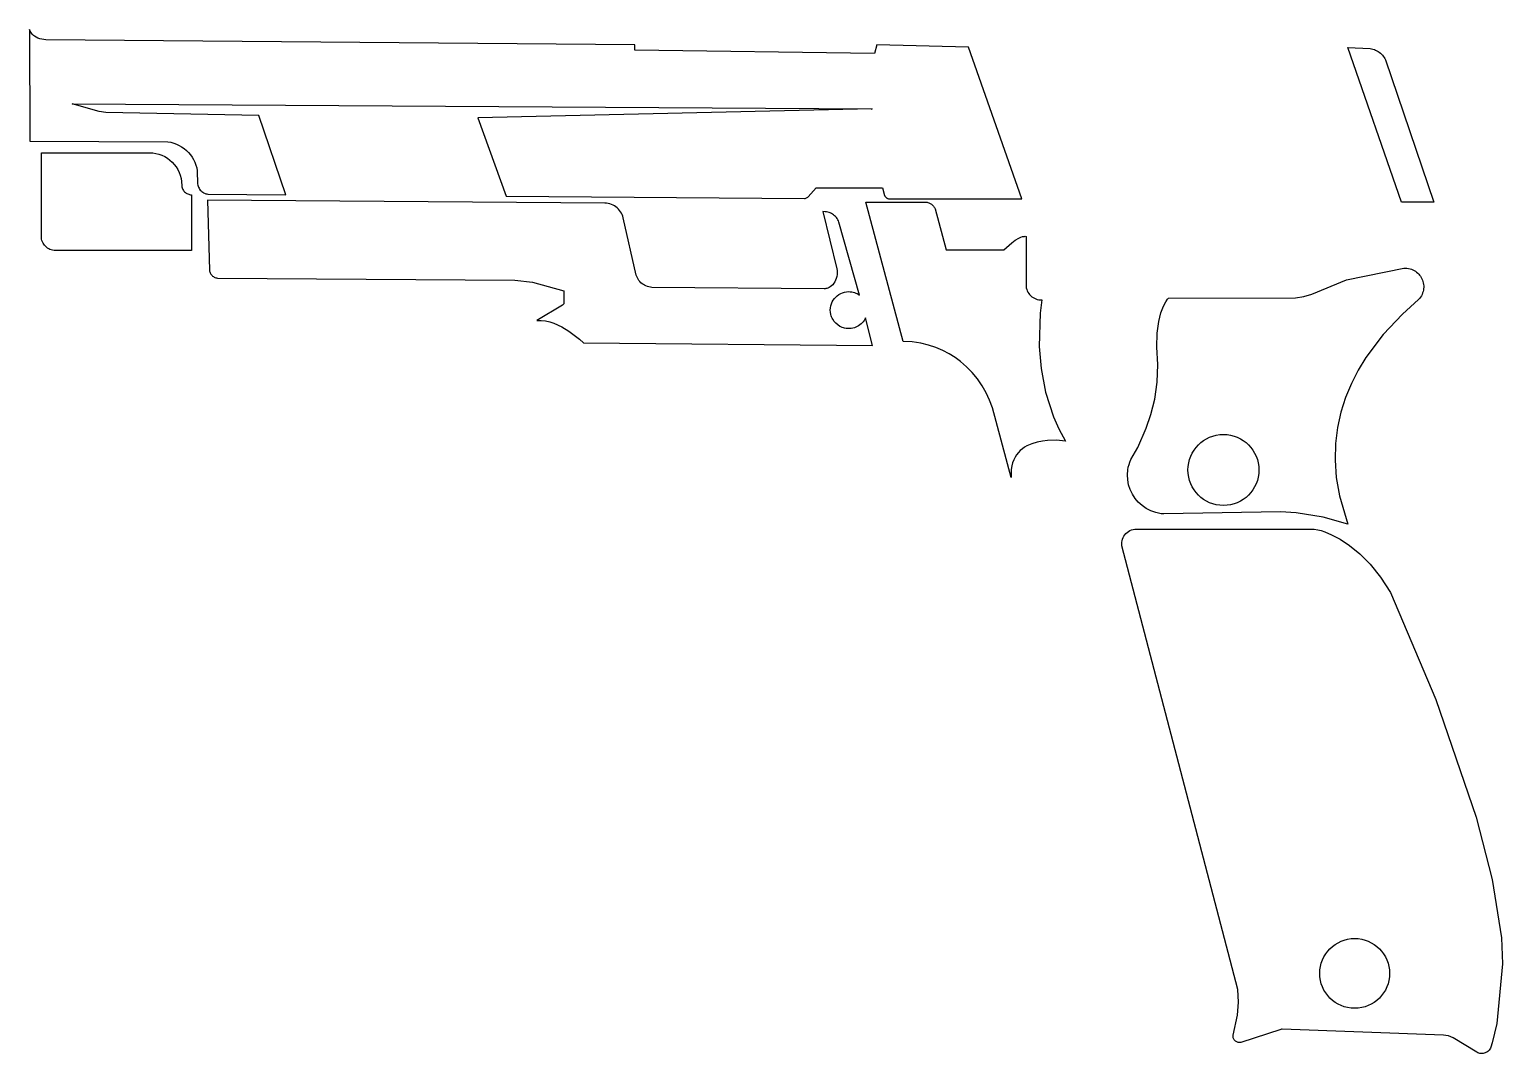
# Model space of a CAD drawing. Header units: metres. Extents: x 32 to 149, y -158 to -77.
import ezdxf

# ---------------------------------------------------------------- set-up
doc = ezdxf.new("R2010")
doc.units = ezdxf.units.M

msp = doc.modelspace()

# ---------------------------------------------------------------- linework, layer by layer
for points in [[(106.458258, -78.409546), (99.180904, -78.238096), (98.984816, -78.92415), (79.921608, -78.654656), (79.921608, -78.238096), (33.075372, -77.83449), (32.765746, -77.789786), (32.610806, -77.750162), (32.459168, -77.696314), (32.313626, -77.62621), (32.17672, -77.537818), (32.112204, -77.486002), (32.05099, -77.428852), (31.993078, -77.366114), (31.938976, -77.29728), (31.888938, -77.22235), (31.843472, -77.14107), (31.78429, -77.00645), (31.815278, -85.876892), (42.797476, -85.936074), (43.029378, -85.976714), (43.255692, -86.03869), (43.475402, -86.120478), (43.686984, -86.221316), (43.889422, -86.33968), (44.081446, -86.474554), (44.261532, -86.624668), (44.428664, -86.789006), (44.581318, -86.966298), (44.718478, -87.155274), (44.83862, -87.354918), (44.940728, -87.56396), (45.023278, -87.78113), (45.085, -88.005412), (45.124878, -88.235536), (45.161708, -89.288112), (45.176948, -89.378028), (45.20057, -89.464896), (45.23232, -89.547954), (45.271436, -89.626948), (45.317664, -89.701624), (45.370496, -89.77122), (45.429678, -89.835482), (45.494448, -89.893902), (45.564552, -89.945972), (45.639482, -89.991438), (45.718984, -90.029792), (45.80255, -90.060526), (45.889672, -90.083386), (45.979842, -90.09761), (52.184554, -90.140282), (50.02022, -83.844384), (37.863018, -83.605878), (37.31641, -83.520788), (35.190684, -82.928206), (98.814636, -83.320382), (98.716592, -83.334098), (98.81489, -83.320382), (67.437, -84.041488), (69.694298, -90.25255), (93.434662, -90.440256), (93.488256, -90.431874), (93.540326, -90.417904), (93.590364, -90.398346), (93.638116, -90.373454), (93.683074, -90.343482), (93.72473, -90.308684), (94.350078, -89.587832), (99.62388, -89.602564), (99.7966, -90.196416), (99.81057, -90.228928), (99.826826, -90.259916), (99.845368, -90.289126), (99.866196, -90.316558), (99.889056, -90.342212), (99.913694, -90.365834), (99.94011, -90.387424), (99.968304, -90.406982), (99.998022, -90.424254), (100.02901, -90.438986), (100.061268, -90.451432), (100.094542, -90.461338), (100.128832, -90.46845), (100.163884, -90.472768), (110.723934, -90.474292), (106.458512, -78.4098)], [(136.64311, -78.44282), (138.417554, -78.525624), (138.530838, -78.543658), (138.641328, -78.570074), (138.74877, -78.604364), (138.85291, -78.646274), (138.95324, -78.695804), (139.049506, -78.752446), (139.1412, -78.815946), (139.228068, -78.885796), (139.309602, -78.961996), (139.385548, -79.044292), (139.455398, -79.132176), (139.518898, -79.225648), (139.57554, -79.3242), (139.62507, -79.427578), (143.488918, -90.733118), (140.912596, -90.733118), (136.643364, -78.443074)], [(44.680886, -94.573852), (33.740598, -94.56801), (33.628838, -94.550992), (33.520888, -94.523306), (33.41751, -94.48546), (33.318958, -94.437962), (33.225994, -94.381574), (33.13938, -94.316804), (33.05937, -94.24416), (32.986726, -94.16415), (32.921956, -94.077536), (32.865568, -93.984572), (32.81807, -93.88602), (32.780224, -93.782642), (32.752538, -93.674692), (32.73552, -93.562932), (32.729678, -86.803738), (41.58361, -86.816946), (41.838118, -86.855554), (42.083736, -86.918546), (42.319448, -87.004398), (42.54373, -87.11184), (42.755312, -87.239856), (42.952924, -87.386922), (43.135296, -87.551768), (43.301412, -87.733378), (43.449748, -87.930228), (43.579034, -88.141048), (43.687746, -88.364568), (43.774868, -88.599772), (43.83913, -88.845136), (43.879262, -89.09939), (43.898312, -89.441528), (43.910504, -89.519252), (43.930062, -89.594436), (43.956732, -89.666318), (43.990006, -89.734644), (44.02963, -89.79916), (44.075096, -89.859358), (44.125896, -89.914984), (44.181776, -89.96553), (44.242228, -90.010488), (44.306998, -90.049604), (44.375578, -90.082624), (44.447714, -90.108786), (44.522898, -90.12809), (44.600876, -90.140028), (44.68114, -90.144092), (44.68114, -94.574106)], [(98.289364, -99.9236), (98.233484, -100.03409), (98.168968, -100.138992), (98.09607, -100.237798), (98.015552, -100.330254), (97.927668, -100.415598), (97.832926, -100.493322), (97.731834, -100.563172), (97.6249, -100.62464), (97.512632, -100.676964), (97.395538, -100.71989), (97.273872, -100.75291), (97.148142, -100.775516), (97.018856, -100.7872), (96.886522, -100.7872), (96.751648, -100.775262), (96.614742, -100.751132), (96.515428, -100.725224), (96.418908, -100.692204), (96.325182, -100.65258), (96.234758, -100.606352), (96.065086, -100.496116), (95.912178, -100.364036), (95.778574, -100.212398), (95.667068, -100.043742), (95.620332, -99.953826), (95.579946, -99.860608), (95.546418, -99.764342), (95.519748, -99.665282), (95.489268, -99.485958), (95.47987, -99.310444), (95.490538, -99.139502), (95.520002, -98.974402), (95.567246, -98.81616), (95.631254, -98.666046), (95.71101, -98.525076), (95.805244, -98.394266), (95.91294, -98.274632), (96.033082, -98.167444), (96.1644, -98.073718), (96.305878, -97.994724), (96.456246, -97.931224), (96.614742, -97.884488), (96.780096, -97.855786), (96.951292, -97.84588), (97.068894, -97.850706), (97.183702, -97.864676), (97.295716, -97.887282), (97.404428, -97.91827), (97.509584, -97.957386), (97.610676, -98.004122), (97.707704, -98.05797), (97.80016, -98.118676), (96.16567, -92.318332), (96.125538, -92.221304), (96.07804, -92.128848), (96.023684, -92.041218), (95.962724, -91.958922), (95.895414, -91.88196), (95.822516, -91.81084), (95.744284, -91.745816), (95.660972, -91.687396), (95.573088, -91.635834), (95.48114, -91.591384), (95.385636, -91.5543), (95.28683, -91.524836), (95.184976, -91.5035), (95.080836, -91.490292), (94.896178, -91.485974), (96.006158, -96.021906), (96.021652, -96.17964), (96.02343, -96.336866), (96.011746, -96.49206), (95.9866, -96.643444), (95.9485, -96.789748), (95.897446, -96.929448), (95.833946, -97.060766), (95.758, -97.182432), (95.670116, -97.292922), (95.570548, -97.390712), (95.459296, -97.474024), (95.399352, -97.509838), (95.336614, -97.541588), (95.271082, -97.56902), (95.20301, -97.59188), (95.132144, -97.609914), (95.058484, -97.623122), (94.982284, -97.63125), (81.290414, -97.50806), (81.16697, -97.495614), (81.046828, -97.4725), (80.930496, -97.43948), (80.818228, -97.396808), (80.710786, -97.344992), (80.608424, -97.284286), (80.511904, -97.215198), (80.42148, -97.138236), (80.337914, -97.053908), (80.26146, -96.962722), (80.19288, -96.864932), (80.132428, -96.761046), (80.080612, -96.651318), (80.038194, -96.53651), (79.016352, -91.982544), (78.975204, -91.851226), (78.923642, -91.725496), (78.862174, -91.605608), (78.791308, -91.492324), (78.711552, -91.385898), (78.623668, -91.286838), (78.52791, -91.195652), (78.42504, -91.112594), (78.315566, -91.038426), (78.20025, -90.973402), (78.079346, -90.917776), (77.953616, -90.87231), (77.823568, -90.837258), (77.68971, -90.813382), (77.55255, -90.800936), (45.93336, -90.575384), (46.091602, -96.139762), (46.104048, -96.209866), (46.123098, -96.27743), (46.148244, -96.3422), (46.179232, -96.403668), (46.215808, -96.46158), (46.257464, -96.515682), (46.303946, -96.56572), (46.354746, -96.611186), (46.409864, -96.651572), (46.468538, -96.686878), (46.530768, -96.716596), (46.596046, -96.740472), (46.664118, -96.757998), (46.734476, -96.76892), (70.388226, -96.929702), (71.786496, -97.104962), (74.294492, -97.779332), (74.291952, -98.746818), (74.284586, -98.78314), (74.272902, -98.817938), (74.2569, -98.850704), (74.236834, -98.881184), (74.212704, -98.90887), (74.185018, -98.933508), (72.14616, -100.135182), (72.485758, -100.136706), (72.824594, -100.179632), (73.15962, -100.258118), (73.488042, -100.366576), (74.113644, -100.650548), (74.678032, -100.985574), (75.528932, -101.625654), (75.854052, -101.920548), (98.82886, -102.136194), (98.28911, -99.924616)], [(101.282754, -101.813868), (98.30943, -90.734388), (103.10749, -90.737182), (103.175054, -90.745564), (103.241094, -90.759534), (103.305356, -90.778584), (103.367332, -90.802714), (103.427022, -90.83167), (103.483918, -90.865198), (103.53802, -90.903044), (103.58882, -90.945208), (103.636318, -90.991182), (103.680006, -91.040966), (103.71963, -91.09456), (103.754936, -91.151456), (103.78567, -91.2114), (103.811832, -91.274392), (104.704642, -94.520766), (109.276642, -94.520766), (109.907832, -93.956378), (110.188756, -93.75521), (110.48365, -93.586046), (110.630716, -93.522038), (110.77448, -93.476572), (110.844584, -93.46184), (110.91291, -93.45295), (110.979458, -93.45041), (111.04372, -93.454728), (111.050324, -97.423478), (111.069628, -97.546922), (111.101124, -97.665794), (111.14405, -97.779586), (111.197644, -97.887536), (111.261398, -97.988882), (111.33455, -98.083116), (111.416592, -98.169476), (111.506508, -98.247454), (111.60379, -98.316288), (111.70793, -98.37547), (111.818166, -98.424238), (111.933736, -98.462084), (112.053878, -98.488246), (112.178084, -98.502216), (112.305592, -98.503232), (112.169194, -99.54641), (112.098582, -102.21976), (112.246664, -103.954326), (112.601502, -105.840022), (113.226342, -107.791504), (113.65992, -108.765086), (114.184938, -109.723174), (113.4745, -109.66577), (112.751616, -109.683296), (112.346486, -109.729524), (111.930434, -109.810804), (111.51743, -109.934502), (111.12119, -110.107984), (110.933738, -110.21568), (110.75543, -110.338616), (110.588298, -110.477808), (110.433866, -110.634018), (110.293912, -110.808262), (110.170214, -111.001556), (110.06455, -111.214662), (109.978444, -111.448596), (109.913674, -111.704374), (109.872018, -111.982758), (109.855254, -112.284764), (109.86516, -112.611408), (108.38815, -107.078526), (108.153454, -106.470704), (107.874054, -105.884218), (107.550458, -105.322624), (107.183428, -104.789478), (106.773726, -104.288336), (106.32186, -103.822754), (105.828592, -103.396542), (105.400348, -103.081836), (104.93375, -102.78745), (104.427782, -102.519988), (103.881682, -102.2858), (103.294942, -102.09149), (102.666546, -101.943408), (101.995986, -101.848158), (101.282246, -101.812344)], [(136.64946, -116.322348), (134.66826, -115.777518), (132.534406, -115.435126), (131.281678, -115.34521), (122.005598, -115.521994), (121.785126, -115.501674), (121.57075, -115.466622), (121.362978, -115.417346), (120.968262, -115.278662), (120.603518, -115.090702), (120.271794, -114.858546), (119.975884, -114.58702), (119.718582, -114.281204), (119.502682, -113.946178), (119.330978, -113.586768), (119.206518, -113.208054), (119.131842, -112.815116), (119.109998, -112.41278), (119.14378, -112.005872), (119.182388, -111.802418), (119.235982, -111.599726), (119.304816, -111.398304), (119.389398, -111.198914), (119.928894, -110.232444), (120.606058, -108.688124), (120.97004, -107.611418), (121.279666, -106.384344), (121.481088, -105.045764), (121.520966, -103.635302), (121.450862, -102.267512), (121.48566, -101.135942), (121.605548, -100.229416), (121.77903, -99.527868), (121.97461, -99.011232), (122.161046, -98.659696), (122.306588, -98.453194), (122.379994, -98.37166), (122.383296, -98.368358), (132.479796, -98.334322), (133.134862, -98.230944), (133.773926, -98.056446), (136.522206, -96.916494), (141.081252, -95.985838), (141.214348, -95.979742), (141.34338, -95.984822), (141.46784, -96.00057), (141.587728, -96.026732), (141.70279, -96.062546), (141.812772, -96.10725), (141.91742, -96.16059), (142.01648, -96.221804), (142.109698, -96.290638), (142.19682, -96.36633), (142.277338, -96.448372), (142.351252, -96.536256), (142.418308, -96.62922), (142.478252, -96.72701), (142.53083, -96.828864), (142.575534, -96.934274), (142.612364, -97.042732), (142.641066, -97.15373), (142.661132, -97.26676), (142.672562, -97.38106), (142.675102, -97.496376), (142.668244, -97.611946), (142.651988, -97.727262), (142.62608, -97.841816), (142.590012, -97.9551), (142.543784, -98.066352), (142.487142, -98.175318), (142.419578, -98.281236), (142.341092, -98.383598), (142.251176, -98.481896), (140.97635, -99.63658), (139.458446, -101.249734), (138.076686, -103.087424), (137.465308, -104.089708), (136.921748, -105.14711), (136.45769, -106.25963), (136.08431, -107.42676), (135.812784, -108.647992), (135.654542, -109.923326), (135.621014, -111.252254), (135.723376, -112.634776), (135.973058, -114.070384), (136.648444, -116.322602)], [(129.570734, -112.023652), (129.556256, -112.312196), (129.513584, -112.592358), (129.443988, -112.862614), (129.348992, -113.121948), (129.23012, -113.368582), (129.088896, -113.601246), (128.92659, -113.818416), (128.744472, -114.018822), (128.544066, -114.20094), (128.326896, -114.363246), (128.094232, -114.50447), (127.847598, -114.623342), (127.588264, -114.718338), (127.318008, -114.787934), (127.037846, -114.830606), (126.749302, -114.845084), (126.460758, -114.830606), (126.180596, -114.787934), (125.91034, -114.718338), (125.65126, -114.623342), (125.404626, -114.50447), (125.171962, -114.363246), (124.954792, -114.20094), (124.754386, -114.018822), (124.572268, -113.818416), (124.409962, -113.601246), (124.268738, -113.368582), (124.149866, -113.121948), (124.05487, -112.862614), (123.985274, -112.592358), (123.942602, -112.312196), (123.928124, -112.023652), (123.942602, -111.735108), (123.985274, -111.454946), (124.05487, -111.18469), (124.149866, -110.92561), (124.268738, -110.678976), (124.409962, -110.446312), (124.572268, -110.229142), (124.754386, -110.028736), (124.954792, -109.846618), (125.171962, -109.684312), (125.404626, -109.543088), (125.65126, -109.424216), (125.91034, -109.32922), (126.180596, -109.259624), (126.460758, -109.216952), (126.749302, -109.202474), (127.037846, -109.216952), (127.318008, -109.259624), (127.588264, -109.32922), (127.847598, -109.424216), (128.094232, -109.543088), (128.326896, -109.684312), (128.544066, -109.846618), (128.744472, -110.028736), (128.92659, -110.229142), (129.088896, -110.446312), (129.23012, -110.678976), (129.348992, -110.92561), (129.443988, -111.18469), (129.513584, -111.454946), (129.556256, -111.735108), (129.570734, -112.023652)], [(119.830342, -116.724176), (133.970014, -116.73713), (134.253478, -116.776246), (134.532116, -116.841524), (134.80415, -116.933218), (135.354568, -117.173756), (136.024366, -117.532658), (136.780778, -118.029228), (137.591546, -118.68277), (138.423904, -119.512334), (139.24534, -120.53697), (140.023088, -121.775982), (143.64589, -130.264154), (146.856196, -139.613894), (148.126704, -144.56664), (148.8567, -149.204934), (148.944838, -151.289258), (148.49729, -156.03728), (148.131784, -157.575758), (148.010626, -157.917642), (147.974558, -157.997144), (147.931124, -158.07055), (147.880832, -158.137606), (147.824444, -158.198058), (147.762468, -158.251652), (147.695666, -158.29788), (147.6248, -158.336742), (147.550632, -158.367984), (147.473416, -158.391352), (147.394168, -158.406592), (147.313396, -158.41345), (147.231862, -158.411418), (147.150328, -158.400496), (147.069302, -158.38043), (146.989546, -158.350966), (146.911568, -158.31185), (145.017998, -157.177994), (144.835118, -157.086808), (144.643602, -157.017974), (144.445228, -156.972), (144.242282, -156.949394), (131.409186, -156.476446), (131.354068, -156.48178), (131.299712, -156.492194), (128.130046, -157.541214), (128.061212, -157.549596), (127.993648, -157.548834), (127.928116, -157.539436), (127.865124, -157.52191), (127.80518, -157.496764), (127.749046, -157.464506), (127.697484, -157.425898), (127.651002, -157.381194), (127.610108, -157.331156), (127.575564, -157.276292), (127.547878, -157.216856), (127.527812, -157.15361), (127.516128, -157.087062), (127.513334, -157.01772), (127.519938, -156.946346), (127.877824, -155.361132), (127.94742, -154.337766), (127.883666, -153.313892), (118.665752, -118.046754), (118.6561, -117.909594), (118.662196, -117.774974), (118.683532, -117.64391), (118.719092, -117.517418), (118.768368, -117.396768), (118.830344, -117.282722), (118.904258, -117.176296), (118.989348, -117.078506), (119.084852, -116.990368), (119.189754, -116.913152), (119.303546, -116.84762), (119.425212, -116.794788), (119.554244, -116.755926), (119.689626, -116.731796), (119.830596, -116.723414)], [(139.960096, -152.043638), (139.945872, -152.32761), (139.903708, -152.6032), (139.835382, -152.869392), (139.74191, -153.124408), (139.62507, -153.367232), (139.485878, -153.596086), (139.326112, -153.8097), (139.146788, -154.006804), (138.949684, -154.186128), (138.73607, -154.345894), (138.507216, -154.485086), (138.264392, -154.601926), (138.009376, -154.695398), (137.743184, -154.763724), (137.467594, -154.805888), (137.183622, -154.820112), (136.89965, -154.805888), (136.62406, -154.763724), (136.357868, -154.695398), (136.102852, -154.601926), (135.860028, -154.485086), (135.631174, -154.345894), (135.41756, -154.186128), (135.220456, -154.006804), (135.041132, -153.8097), (134.881366, -153.596086), (134.742174, -153.367232), (134.625334, -153.124408), (134.531862, -152.869392), (134.463536, -152.6032), (134.421372, -152.32761), (134.407148, -152.043638), (134.421372, -151.759666), (134.463536, -151.484076), (134.531862, -151.217884), (134.625334, -150.962868), (134.742174, -150.720044), (134.881366, -150.49119), (135.041132, -150.277576), (135.220456, -150.080472), (135.41756, -149.901148), (135.631174, -149.741382), (135.860028, -149.602444), (136.102852, -149.485604), (136.357868, -149.392132), (136.62406, -149.323806), (136.89965, -149.281642), (137.183622, -149.267418), (137.467594, -149.281642), (137.743184, -149.323806), (138.009376, -149.392132), (138.264392, -149.485604), (138.507216, -149.602444), (138.73607, -149.741382), (138.949684, -149.901148), (139.146788, -150.080472), (139.326112, -150.277576), (139.485878, -150.49119), (139.62507, -150.720044), (139.74191, -150.962868), (139.835382, -151.217884), (139.903708, -151.484076), (139.945872, -151.759666), (139.960096, -152.043638)]]:
    msp.add_lwpolyline(points)

doc.saveas('drawing.dxf')
